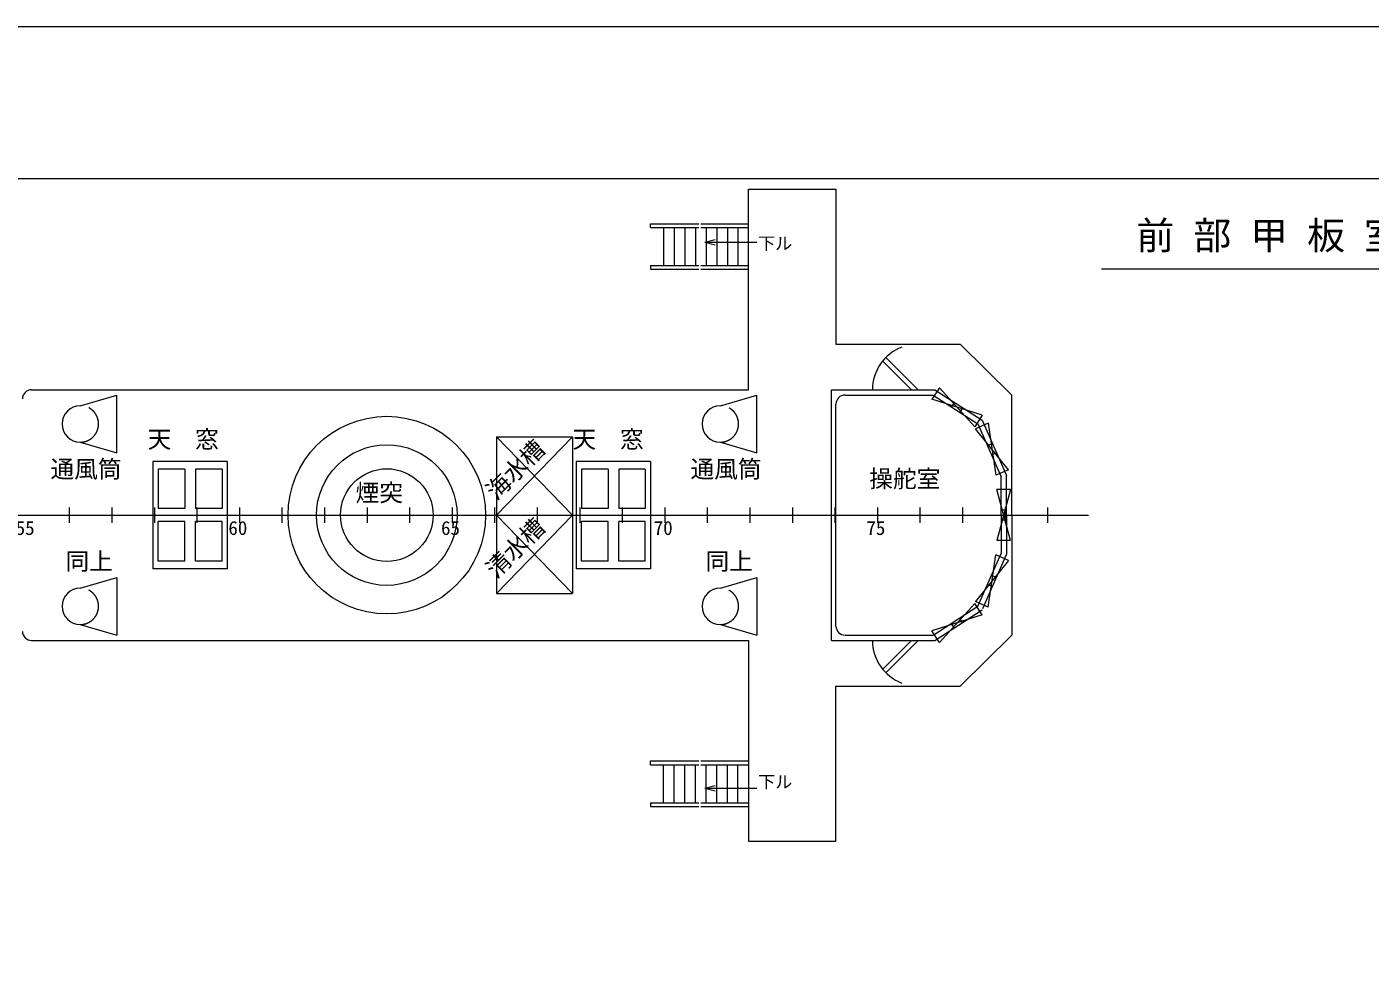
# Model space of a CAD drawing. Units: millimetres, scale not verified. Extents: x -51052 to 51048, y -29700 to 29700.
# Drawn here: x -7257 to 10428, y 17405 to 29700 of the extents above; entities that cross this region are included whole.
import ezdxf
from ezdxf.enums import TextEntityAlignment as Align

# ---------------------------------------------------------------- set-up
doc = ezdxf.new("R2010")
doc.units = ezdxf.units.MM
doc.header["$LTSCALE"] = 100
doc.linetypes.add('USER1', pattern=[50.8, 31.75, -6.35, 6.35, -6.35])
doc.linetypes.add('USER2', pattern=[9.525, 6.35, -3.175])
for name, color, linetype, lineweight in [('0-2_sunpou', 7, 'Continuous', 18), ('0-3_keijou', 7, 'Continuous', 18), ('0-4_frame', 7, 'Continuous', 18), ('0-5_text', 7, 'Continuous', 18), ('0-6_center', 7, 'USER1', 18)]:
    doc.layers.add(name, color=color, linetype=linetype, lineweight=lineweight)
doc.styles.add('ＭＳ ゴシック', font='')
doc.styles.get('ＭＳ ゴシック').set_extended_font_data('MS Gothic')

msp = doc.modelspace()

# ---------------------------------------------------------------- linework, layer by layer
at = {"layer": '0-2_sunpou'}
for p, q in [((-6698.5, 23374.5), (-6698.5, 23174.5)), ((-6138.5, 23374.5), (-6138.5, 23174.5)), ((-5578.5, 23374.5), (-5578.5, 23174.5)), ((-5018.5, 23374.5), (-5018.5, 23174.5)), ((-4458.5, 23374.5), (-4458.5, 23174.5)), ((-3898.5, 23374.5), (-3898.5, 23174.5)), ((-3338.5, 23374.5), (-3338.5, 23174.5)), ((-2778.5, 23374.5), (-2778.5, 23174.5)), ((-2218.5, 23374.5), (-2218.5, 23174.5)), ((-1658.5, 23374.5), (-1658.5, 23174.5)), ((-1098.5, 23374.5), (-1098.5, 23174.5)), ((-538.5, 23374.5), (-538.5, 23174.5)), ((21.5, 23374.5), (21.5, 23174.5)), ((581.5, 23374.5), (581.5, 23174.5)), ((1141.5, 23374.5), (1141.5, 23174.5)), ((1701.5, 23374.5), (1701.5, 23174.5)), ((2261.5, 23374.5), (2261.5, 23174.5)), ((2821.5, 23374.5), (2821.5, 23174.5)), ((3381.5, 23374.5), (3381.5, 23174.5)), ((3941.5, 23374.5), (3941.5, 23174.5)), ((4501.5, 23374.5), (4501.5, 23174.5)), ((5061.5, 23374.5), (5061.5, 23174.5)), ((5621.5, 23374.5), (5621.5, 23174.5)), ((6181.5, 23374.5), (6181.5, 23174.5)), ((-8710.6, 23274.5), (6718.5, 23274.5))]:
    msp.add_line(p, q, dxfattribs=at)
at = {"layer": '0-3_keijou', "linetype": 'USER2'}
for p, q in [((955.1, 27059.5), (955.1, 27109.5)), ((955.1, 27109.5), (1614.4, 27109.5)), ((955.1, 27059.5), (1614.4, 27059.5)), ((1125.1, 27059.5), (1125.1, 26559.5)), ((1265.1, 27059.5), (1265.1, 26559.5)), ((1405.1, 27059.5), (1405.1, 26559.5)), ((1545.1, 27059.5), (1545.1, 26559.5)), ((955.1, 26559.5), (955.1, 26509.5)), ((955.1, 26559.5), (1614.4, 26559.5)), ((955.1, 26509.5), (1614.4, 26509.5)), ((955.1, 19989.5), (955.1, 20039.5)), ((955.1, 20039.5), (1614.4, 20039.5)), ((955.1, 19989.5), (1614.4, 19989.5)), ((1125.1, 19489.5), (1125.1, 19989.5)), ((1265.1, 19489.5), (1265.1, 19989.5)), ((1405.1, 19489.5), (1405.1, 19989.5)), ((1545.1, 19489.5), (1545.1, 19989.5)), ((955.1, 19489.5), (955.1, 19439.5)), ((955.1, 19489.5), (1614.4, 19489.5)), ((955.1, 19439.5), (1614.4, 19439.5))]:
    msp.add_line(p, q, dxfattribs=at)
at = {"layer": '0-3_keijou'}
for p, q in [((1614.4, 27109.5), (2245.1, 27109.5)), ((1614.4, 27059.5), (2245.1, 27059.5)), ((1685.1, 27059.5), (1685.1, 26559.5)), ((1825.1, 27059.5), (1825.1, 26559.5)), ((1965.1, 27059.5), (1965.1, 26559.5)), ((2105.1, 27059.5), (2105.1, 26559.5)), ((1614.4, 26559.5), (2245.1, 26559.5)), ((1614.4, 26509.5), (2245.1, 26509.5)), ((3395.1, 25524.5), (5030.1, 25524.5)), ((5030.1, 25524.5), (5710.1, 24854.5)), ((4390.4, 24924.5), (4008.2, 25305.8)), ((4475.4, 24924.5), (4050.6, 25348.2)), ((4756.3, 24950.9), (4658.9, 24799.6)), ((4756.3, 24950.9), (5222.1, 24436.8)), ((-7194.9, 24924.5), (2245.1, 24924.5)), ((-6553, 24714.5), (-6073, 24854.5)), ((-6073, 24094.5), (-6073, 24854.5)), ((1873, 24714.5), (2353, 24854.5)), ((2353, 24094.5), (2353, 24854.5)), ((3335.1, 24924.5), (4695.7, 24924.5)), ((3335.1, 21624.5), (3335.1, 24924.5)), ((3515.1, 24854.5), (4675.1, 24854.5)), ((5319.6, 24588.1), (4658.9, 24799.6)), ((4695.7, 24924.5), (5320.7, 24522)), ((4953.5, 24758.5), (4915.6, 24699.6)), ((5710.1, 23274.5), (5710.1, 24854.5)), ((3395.1, 21814.5), (3395.1, 24734.5)), ((5062.8, 24688.1), (5024.9, 24629.2)), ((5319.6, 24588.1), (5222.1, 24436.8)), ((5397.4, 24484), (5232.6, 24411.7)), ((5666.7, 23870.5), (5232.6, 24411.7)), ((5320.7, 24522), (5640.1, 23794.2)), ((5397.4, 24484), (5501.8, 23798.2)), ((-6553, 24234.5), (-6073, 24094.5)), ((-1074.8, 24304.5), (-74.8, 24304.5)), ((-1074.8, 24304.5), (-1074.8, 22244.5)), ((-74.8, 24304.5), (-74.8, 22244.5)), ((1873, 24234.5), (2353, 24094.5)), ((5455.5, 24214.7), (5391.4, 24186.6)), ((5507.8, 24095.6), (5443.7, 24067.5)), ((-5597.7, 23979.5), (-5597.7, 22569.5)), ((-4617.7, 23979.5), (-5597.7, 23979.5)), ((-5527.7, 23879.5), (-5527.7, 23359.5)), ((-5177.7, 23879.5), (-5527.7, 23879.5)), ((-5177.7, 23879.5), (-5177.7, 23359.5)), ((-5037.7, 23879.5), (-5037.7, 23359.5)), ((-4687.7, 23879.5), (-5037.7, 23879.5)), ((-4687.7, 23879.5), (-4687.7, 23359.5)), ((45.2, 23879.5), (45.2, 23359.5)), ((395.2, 23879.5), (45.2, 23879.5)), ((395.2, 23879.5), (395.2, 23359.5)), ((885.2, 23879.5), (535.2, 23879.5)), ((535.2, 23879.5), (535.2, 23359.5)), ((885.2, 23879.5), (885.2, 23359.5)), ((5666.7, 23870.5), (5501.8, 23798.2)), ((5570.1, 23274.5), (5570.1, 23779.5)), ((5640.1, 23274.5), (5640.1, 23794.2)), ((5695.1, 23609.5), (5515.1, 23609.5)), ((5695.1, 22939.5), (5515.1, 23609.5)), ((5695.1, 23609.5), (5515.1, 22939.5)), ((-5177.7, 23359.5), (-5527.7, 23359.5)), ((-4687.7, 23359.5), (-5037.7, 23359.5)), ((395.2, 23359.5), (45.2, 23359.5)), ((885.2, 23359.5), (535.2, 23359.5)), ((-5527.7, 22669.5), (-5527.7, 23189.5)), ((-5177.7, 23189.5), (-5527.7, 23189.5)), ((-5177.7, 22669.5), (-5177.7, 23189.5)), ((-5037.7, 22669.5), (-5037.7, 23189.5)), ((-4687.7, 23189.5), (-5037.7, 23189.5)), ((-4687.7, 22669.5), (-4687.7, 23189.5)), ((45.2, 22669.5), (45.2, 23189.5)), ((395.2, 23189.5), (45.2, 23189.5)), ((395.2, 22669.5), (395.2, 23189.5)), ((535.2, 22669.5), (535.2, 23189.5)), ((885.2, 23189.5), (535.2, 23189.5)), ((885.2, 22669.5), (885.2, 23189.5)), ((5640.1, 23339.5), (5570.1, 23339.5)), ((5570.1, 23274.5), (5570.1, 22769.5)), ((5640.1, 23209.5), (5570.1, 23209.5)), ((5640.1, 23274.5), (5640.1, 22754.9)), ((5710.1, 23274.5), (5710.1, 21694.5)), ((5695.1, 22939.5), (5515.1, 22939.5)), ((-5177.7, 22669.5), (-5527.7, 22669.5)), ((-4687.7, 22669.5), (-5037.7, 22669.5)), ((395.2, 22669.5), (45.2, 22669.5)), ((885.2, 22669.5), (535.2, 22669.5)), ((5666.7, 22678.6), (5232.6, 22137.4)), ((5265.1, 22074.5), (5570.1, 22769.5)), ((5329.2, 22046.4), (5640.1, 22754.9)), ((5397.4, 22065), (5501.8, 22750.9)), ((5666.7, 22678.6), (5501.8, 22750.9)), ((5507.8, 22453.4), (5443.7, 22481.6)), ((-6553, 22314.5), (-6073, 22454.5)), ((-6073, 22454.5), (-6073, 21694.5)), ((1873, 22314.5), (2353, 22454.5)), ((2353, 22454.5), (2353, 21694.5)), ((5455.5, 22334.4), (5391.4, 22362.5)), ((-1074.8, 22244.5), (-74.8, 22244.5)), ((4756.3, 21598.2), (5222.1, 22112.3)), ((5319.6, 21961), (5222.1, 22112.3)), ((5397.4, 22065), (5232.6, 22137.4)), ((5319.6, 21961), (4658.9, 21749.5)), ((4675.1, 21694.5), (5265.1, 22074.5)), ((4695.7, 21624.5), (5318.8, 22025.9)), ((-6553, 21834.5), (-6073, 21694.5)), ((1873, 21834.5), (2353, 21694.5)), ((4953.5, 21790.6), (4915.6, 21849.5)), ((5062.8, 21861), (5024.9, 21919.9)), ((-7194.9, 21624.5), (2245.1, 21624.5)), ((3335.1, 21624.5), (4695.7, 21624.5)), ((3515.1, 21694.5), (4675.1, 21694.5)), ((4390.4, 21624.5), (4008.2, 21243.3)), ((4475.4, 21624.5), (4050.6, 21200.8)), ((4756.3, 21598.2), (4658.9, 21749.5)), ((5030.1, 21024.5), (5710.1, 21694.5)), ((3395.1, 21024.5), (5030.1, 21024.5)), ((1614.4, 20039.5), (2245.1, 20039.5)), ((1614.4, 19989.5), (2245.1, 19989.5)), ((1685.1, 19489.5), (1685.1, 19989.5)), ((1825.1, 19489.5), (1825.1, 19989.5)), ((1965.1, 19489.5), (1965.1, 19989.5)), ((2105.1, 19489.5), (2105.1, 19989.5)), ((1614.4, 19489.5), (2245.1, 19489.5)), ((1614.4, 19439.5), (2245.1, 19439.5))]:
    msp.add_line(p, q, dxfattribs=at)
for points in [[(2245.1, 24924.5), (2245.1, 27563.5), (3395.1, 27563.5), (3395.1, 25524.5)], [(4675.1, 24854.5), (5265.1, 24474.5), (5570.1, 23779.5)], [(-4617.7, 23979.5), (-4617.7, 22569.5), (-5597.7, 22569.5)], [(955.2, 23979.5), (-24.8, 23979.5), (-24.8, 22569.5)], [(955.2, 23979.5), (955.2, 22569.5), (-24.8, 22569.5)], [(2245.1, 21624.5), (2245.1, 18985.5), (3395.1, 18985.5), (3395.1, 21024.5)]]:
    msp.add_lwpolyline(points, dxfattribs=at)
for radius in [1300, 925, 610]:
    msp.add_circle((-2518.1, 23274.5), radius, dxfattribs=at)
for centre, radius, start, end in [((4475.4, 24924.5), 600, 110.98994, 179.96355), ((-7194.9, 24804.5), 120, 90, 180), ((3515.1, 24734.5), 120, 90, 180), ((-6553, 24474.5), 240, 90, 270), ((1873, 24474.5), 240, 90, 270), ((-6553, 22074.5), 240, 90, 270), ((1873, 22074.5), 240, 90, 270), ((3515.1, 21814.5), 120, 180, 270), ((-7194.9, 21744.5), 120, 180, 270), ((4475.4, 21624.5), 600, 180.03645, 249.01006)]:
    msp.add_arc(centre, radius, start, end, dxfattribs=at)
at = {"layer": '0-3_keijou', "linetype": 'USER2'}
for centre in [(-6553, 24474.5), (1873, 24474.5), (-6553, 22074.5), (1873, 22074.5)]:
    msp.add_arc(centre, 240, 270, 90, dxfattribs=at)
at = {"layer": '0-4_frame'}
for points in [[(-51051.5, -29700.1), (51048.5, -29700.1), (51048.5, 29699.9), (-51051.5, 29699.9)], [(-49051.5, -27700.1), (49048.5, -27700.1), (49048.5, 27699.9), (-49051.5, 27699.9)]]:
    msp.add_lwpolyline(points, close=True, dxfattribs=at)
at = {"layer": '0-5_text'}
for p, q in [((1670.8, 26867.3), (1806, 26903.5)), ((1670.8, 26867.3), (2351.4, 26867.3)), ((1670.8, 26867.3), (1806, 26831)), ((6890.7, 26516.3), (12780.7, 26516.3)), ((1670.8, 19681.8), (1806, 19718)), ((1670.8, 19681.8), (2351.4, 19681.8)), ((1670.8, 19681.8), (1806, 19645.6))]:
    msp.add_line(p, q, dxfattribs=at)
at = {"layer": '0-6_center'}
for points in [[(-74.8, 24304.5), (-1074.8, 23274.5), (-74.8, 22244.5)], [(-1074.8, 22244.5), (-74.8, 23274.5), (-1074.8, 24304.5)]]:
    msp.add_lwpolyline(points, dxfattribs=at)

# ---------------------------------------------------------------- texts
at = {"layer": '0-2_sunpou', "style": 'ＭＳ ゴシック'}
for s, p in [('55', (-7403.9, 22958)), ('60', (-4603.9, 22958)), ('65', (-1803.9, 22958)), ('70', (996.1, 22958)), ('75', (3796.1, 22958))]:
    msp.add_text(s, height=183.3, dxfattribs=at).set_placement(p, align=Align.BOTTOM_LEFT)
at = {"layer": '0-5_text', "style": 'ＭＳ ゴシック'}
for s, height, p in [('前 部 甲 板 室 頂 部', 366.6, (7349.6, 26661.1)), ('下ル', 165, (2370.2, 26718.7)), ('天\u3000窓', 229.1, (-5667.6, 24090.3)), ('天\u3000窓', 229.1, (-73.1, 24090.3)), ('通風筒', 229.1, (-6946.5, 23697.4)), ('通風筒', 229.1, (1479.6, 23697.4)), ('操舵室', 229.1, (3833, 23569.9)), ('煙突', 229.1, (-2929.5, 23386.2)), ('同上', 229.1, (-6748, 22484.9)), ('同上', 229.1, (1678.1, 22484.9)), ('下ル', 165, (2370.2, 19631.8))]:
    msp.add_text(s, height=height, dxfattribs=at).set_placement(p, align=Align.BOTTOM_LEFT)
for s, p in [('海水槽', (-1027.1, 23411.7)), ('清水槽', (-1027.1, 22381.7))]:
    msp.add_text(s, height=229.1, rotation=45, dxfattribs=at).set_placement(p, align=Align.BOTTOM_LEFT)

doc.saveas('drawing.dxf')
